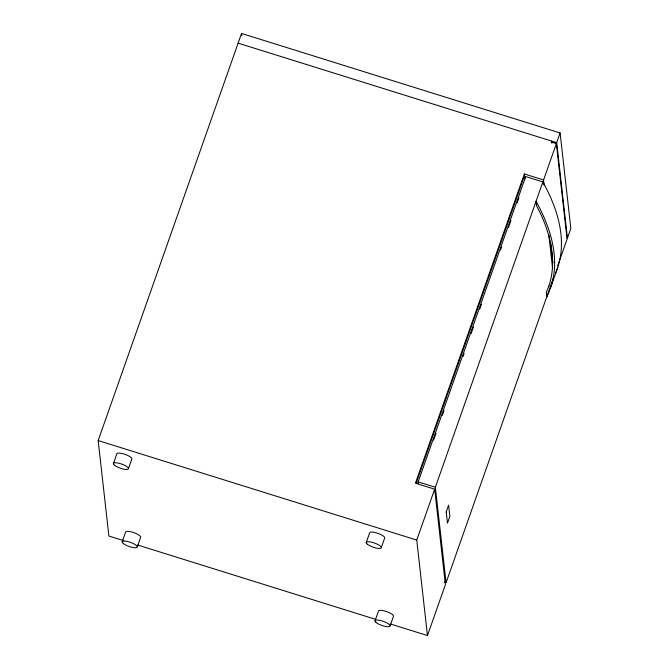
<?xml version="1.0" encoding="UTF-8"?>
<svg xmlns="http://www.w3.org/2000/svg" width="669" height="669" viewBox="0 0 669 669"><rect width="100%" height="100%" fill="white"/><g stroke="black" fill="none" stroke-linecap="round" stroke-linejoin="round"><path stroke-width="1" d="M123.815 540.703L108.888 536.036L98.167 440.562L241.534 33.45L560.112 132.964L570.833 228.438L567.421 238.131L556.7 142.656L560.112 132.964M113.345 463.742L116.757 454.05A8.011 2.183 19.4 0 1 124.074 454.034A8.011 2.183 19.4 0 1 131.927 458.783L128.515 468.476M122.134 542.032L125.546 532.332A8.011 2.183 19.4 0 1 132.863 532.315A8.011 2.183 19.4 0 1 140.716 537.073L137.304 546.765M366.186 542.718L369.597 533.026A8.011 2.183 19.4 0 1 376.915 533.009A8.011 2.183 19.4 0 1 384.775 537.767L381.355 547.459M544.14 185.162L543.562 179.978L524.345 173.973L415.449 483.185L434.666 489.19L445.387 584.664L427.466 635.55L390.629 624.043M525.19 177.921L523.844 177.502L416.31 482.834L418.334 483.47L418.158 481.881L525.683 176.541L542.877 181.918A967.892 263.536 19.4 0 1 555.696 272.852M433.596 440.135L436.029 433.236M442.268 415.508L444.007 410.582M463.082 356.41L464.119 353.458M471.06 333.756L473.485 326.865M479.732 309.137L481.463 304.211M500.546 250.039L501.583 247.078M508.524 227.385L510.949 220.486M517.187 202.757L518.927 197.832M374.974 621.008L378.386 611.315A8.011 2.183 19.4 0 1 385.704 611.299A8.011 2.183 19.4 0 1 393.556 616.057L390.144 625.749M427.466 635.55L416.745 540.075L434.666 489.19M444.157 582.122L446.072 582.724L435.352 487.249L542.877 181.918L543.111 183.992M543.562 179.978L556.357 143.626L551.306 142.045L551.641 141.075L551.875 143.149M446.181 511.952L448.615 505.187L449.869 516.326L447.477 523.108L446.231 511.969M446.072 582.724L553.255 278.354M557.737 265.626L567.078 239.101L556.357 143.626M550.955 286.641L557.787 267.249M238.122 43.142L556.7 142.656M418.158 481.881L435.352 487.249M98.167 440.562L416.745 540.075M137.755 545.051L375.694 619.377M550.545 242.245L552.878 262.992M548.814 234.836L552.544 268.052M524.345 173.973L524.814 178.121M241.534 33.45L241.768 35.524M548.94 285.931L546.272 292.386L546.765 296.777A967.892 263.536 19.4 0 0 536.053 201.302L536.546 205.692L540.903 214.339A965.752 262.959 19.4 0 1 548.94 285.931M114.499 465.248A8.011 2.183 19.4 0 0 127.637 469.354A8.011 2.183 19.4 0 0 120.663 463.726A8.011 2.183 19.4 0 0 114.499 465.248M123.288 543.537A8.011 2.183 19.4 0 0 136.426 547.643A8.011 2.183 19.4 0 0 129.452 542.015A8.011 2.183 19.4 0 0 123.288 543.537M367.34 544.231A8.011 2.183 19.4 0 0 380.477 548.337A8.011 2.183 19.4 0 0 373.503 542.701A8.011 2.183 19.4 0 0 367.34 544.231M376.129 622.521A8.011 2.183 19.4 0 0 389.266 626.619A8.011 2.183 19.4 0 0 382.292 620.991A8.011 2.183 19.4 0 0 376.129 622.521"/></g></svg>
